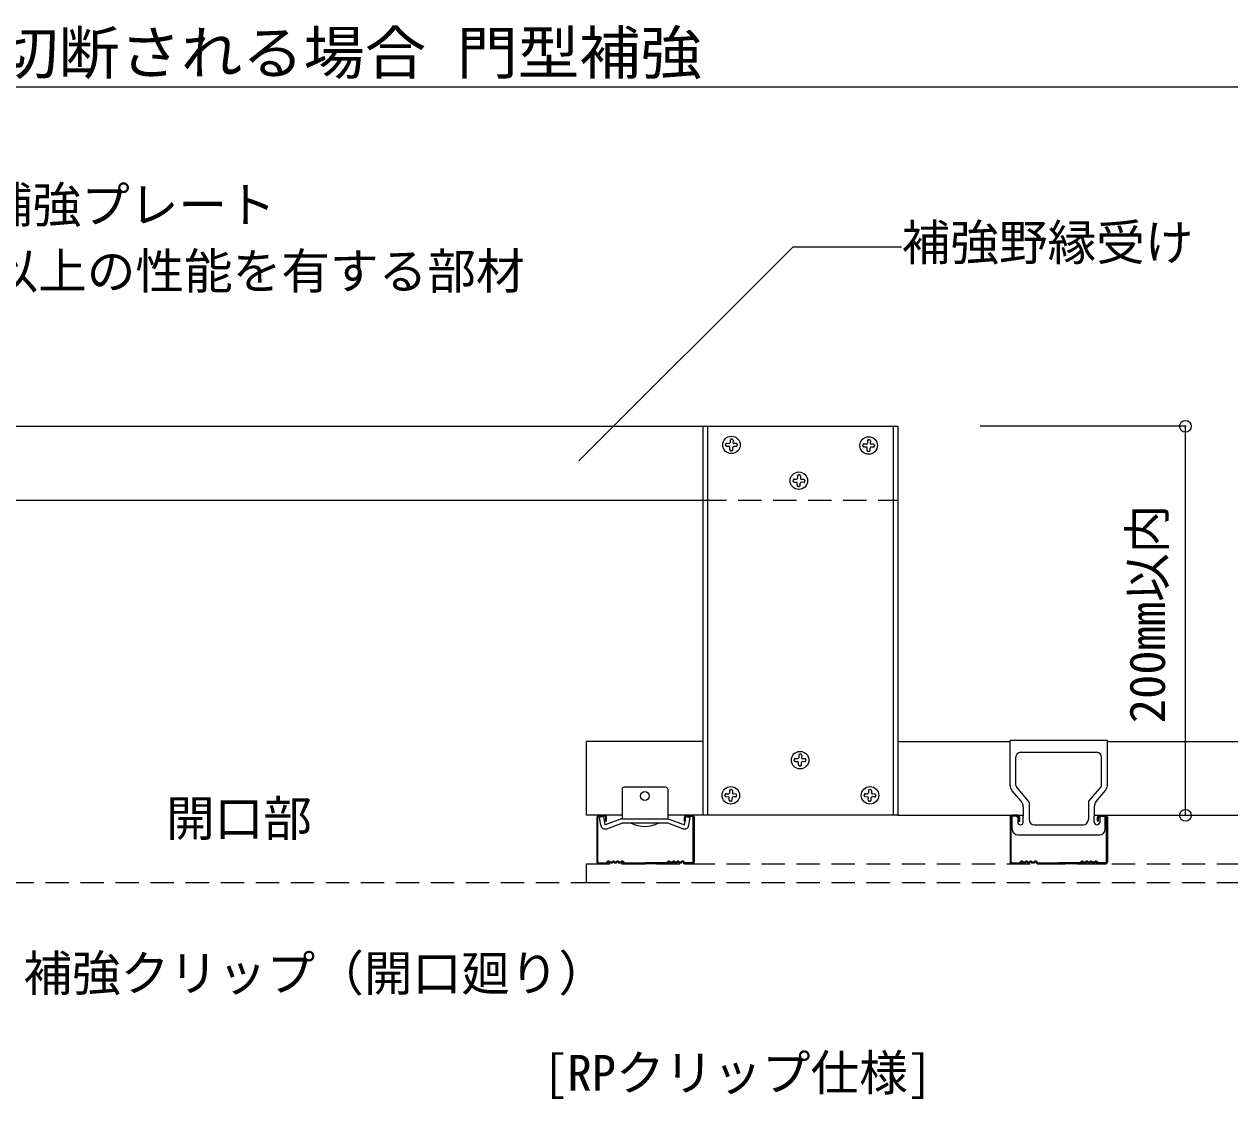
# Model space of a CAD drawing. Units: millimetres on the paper, with parts at other scales. Extents: x -195 to 195, y -140 to 138.
# Drawn here: x -132.9 to -71, y -59 to -3.7 of the extents above; entities that cross this region are included whole.
import ezdxf
from ezdxf.enums import TextEntityAlignment as Align

# ---------------------------------------------------------------- set-up
doc = ezdxf.new("R2010")
doc.units = ezdxf.units.MM
doc.header["$PDMODE"] = 32
doc.header["$PDSIZE"] = 0.6
doc.linetypes.add('DASHED1', pattern=[1.8, 1.2, -0.6])
for name, color, linetype, lineweight in [('4-2_野縁受け', 3, 'Continuous', 18), ('4-3_野縁', 2, 'Continuous', 25), ('4-5_寸法', 4, 'Continuous', 9), ('4-6_文字', 7, 'Continuous', 18), ('4-8_隠線', 4, 'DASHED1', 9), ('4-A_クリップ', 7, 'Continuous', 18), ('4-B_補強金具・金具・その他', 3, 'Continuous', 18), ('4-C_ビス・アンカーボルト・強調図形', 2, 'Continuous', 25), ('4-D_パネル', 4, 'DASHED1', 9), ('4-E_補助線', 4, 'DASHED1', 9), ('F-3_野縁', 7, 'Continuous', 18)]:
    doc.layers.add(name, color=color, linetype=linetype, lineweight=lineweight)
doc.layers.add('F-6_文字', color=7, linetype='Continuous')
doc.styles.add('ＭＳ ゴシック', font='')
doc.styles.get('ＭＳ ゴシック').set_extended_font_data('MS Gothic')

msp = doc.modelspace()

# ---------------------------------------------------------------- linework, layer by layer
at = {"layer": '4-2_野縁受け'}
for p, q in [((-155.022, -24.393), (-88.022, -24.393)), ((-145.022, -28.193), (-98.022, -28.193)), ((-98.022, -40.593), (-104.022, -40.593)), ((-88.022, -40.593), (-82.251, -40.593)), ((-77.251, -40.593), (-62.793, -40.593)), ((-98.022, -44.393), (-99.845, -44.393)), ((-88.022, -44.393), (-81.576, -44.393)), ((-77.926, -44.393), (-62.793, -44.393))]:
    msp.add_line(p, q, dxfattribs=at)
msp.add_lwpolyline([(-102.195, -44.393), (-104.022, -44.393), (-104.022, -40.593)], dxfattribs=at)
at = {"layer": '4-3_野縁'}
for p, q in [((-103.485, -44.493), (-103.485, -46.788)), ((-103.435, -46.788), (-103.435, -44.493)), ((-103.085, -44.393), (-103.385, -44.393)), ((-103.085, -44.443), (-103.385, -44.443)), ((-103.035, -44.693), (-103.035, -44.493)), ((-102.985, -44.693), (-102.985, -44.493)), ((-98.985, -44.693), (-98.985, -44.493)), ((-98.935, -44.693), (-98.935, -44.493)), ((-98.885, -44.393), (-98.585, -44.393)), ((-98.885, -44.443), (-98.585, -44.443)), ((-98.535, -46.788), (-98.535, -44.493)), ((-98.485, -44.493), (-98.485, -46.788)), ((-82.251, -44.493), (-82.251, -46.788)), ((-82.201, -46.788), (-82.201, -44.493)), ((-81.851, -44.393), (-82.151, -44.393)), ((-81.851, -44.443), (-82.151, -44.443)), ((-81.801, -44.693), (-81.801, -44.493)), ((-81.751, -44.693), (-81.751, -44.493)), ((-77.751, -44.693), (-77.751, -44.493)), ((-77.701, -44.693), (-77.701, -44.493)), ((-77.651, -44.393), (-77.351, -44.393)), ((-77.651, -44.443), (-77.351, -44.443)), ((-77.301, -46.788), (-77.301, -44.493)), ((-77.251, -44.493), (-77.251, -46.788)), ((-103.035, -44.693), (-102.985, -44.693)), ((-98.935, -44.693), (-98.985, -44.693)), ((-81.801, -44.693), (-81.751, -44.693)), ((-77.701, -44.693), (-77.751, -44.693)), ((-103.385, -46.843), (-103.026, -46.843)), ((-103.385, -46.843), (-103.026, -46.843)), ((-103.026, -46.893), (-103.385, -46.893)), ((-103.026, -46.893), (-103.385, -46.893)), ((-102.991, -46.828), (-102.92, -46.757)), ((-102.92, -46.757), (-102.991, -46.828)), ((-102.885, -46.793), (-102.956, -46.863)), ((-102.885, -46.793), (-102.956, -46.863)), ((-102.185, -46.793), (-102.114, -46.863)), ((-102.15, -46.757), (-102.079, -46.828)), ((-102.043, -46.843), (-100.985, -46.843)), ((-102.043, -46.893), (-100.985, -46.893)), ((-99.926, -46.843), (-100.985, -46.843)), ((-99.926, -46.893), (-100.985, -46.893)), ((-99.82, -46.757), (-99.891, -46.828)), ((-99.785, -46.793), (-99.855, -46.863)), ((-99.085, -46.793), (-99.014, -46.863)), ((-99.085, -46.793), (-99.014, -46.863)), ((-98.979, -46.828), (-99.049, -46.757)), ((-99.049, -46.757), (-98.979, -46.828)), ((-98.585, -46.843), (-98.943, -46.843)), ((-98.585, -46.843), (-98.943, -46.843)), ((-98.943, -46.893), (-98.585, -46.893)), ((-98.943, -46.893), (-98.585, -46.893)), ((-82.151, -46.843), (-81.793, -46.843)), ((-82.151, -46.843), (-81.793, -46.843)), ((-81.793, -46.893), (-82.151, -46.893)), ((-81.793, -46.893), (-82.151, -46.893)), ((-81.757, -46.828), (-81.686, -46.757)), ((-81.686, -46.757), (-81.757, -46.828)), ((-81.651, -46.793), (-81.722, -46.863)), ((-81.651, -46.793), (-81.722, -46.863)), ((-80.951, -46.793), (-80.88, -46.863)), ((-80.916, -46.757), (-80.845, -46.828)), ((-80.81, -46.843), (-79.751, -46.843)), ((-80.81, -46.893), (-79.751, -46.893)), ((-78.692, -46.843), (-79.751, -46.843)), ((-78.692, -46.893), (-79.751, -46.893)), ((-78.586, -46.757), (-78.657, -46.828)), ((-78.551, -46.793), (-78.622, -46.863)), ((-77.851, -46.793), (-77.78, -46.863)), ((-77.851, -46.793), (-77.78, -46.863)), ((-77.745, -46.828), (-77.816, -46.757)), ((-77.816, -46.757), (-77.745, -46.828)), ((-77.351, -46.843), (-77.71, -46.843)), ((-77.351, -46.843), (-77.71, -46.843)), ((-77.71, -46.893), (-77.351, -46.893)), ((-77.71, -46.893), (-77.351, -46.893))]:
    msp.add_line(p, q, dxfattribs=at)
for centre, radius, start, end in [((-103.385, -44.493), 0.1, 90.00299, 180.00299), ((-103.385, -44.493), 0.05, 90.00299, 180.00299), ((-103.085, -44.493), 0.1, 0.00299, 90.00299), ((-103.085, -44.493), 0.05, 0.00299, 90.00299), ((-98.885, -44.493), 0.1, 89.99699, 179.99699), ((-98.885, -44.493), 0.05, 89.99699, 179.99699), ((-98.585, -44.493), 0.1, 359.99699, 89.99699), ((-98.585, -44.493), 0.05, 359.99699, 89.99699), ((-82.151, -44.493), 0.1, 90.00299, 180.00299), ((-82.151, -44.493), 0.05, 90.00299, 180.00299), ((-81.851, -44.493), 0.1, 0.00299, 90.00299), ((-81.851, -44.493), 0.05, 0.00299, 90.00299), ((-77.651, -44.493), 0.1, 89.99699, 179.99699), ((-77.651, -44.493), 0.05, 89.99699, 179.99699), ((-77.351, -44.493), 0.1, 359.99699, 89.99699), ((-77.351, -44.493), 0.05, 359.99699, 89.99699), ((-103.385, -46.793), 0.1, 177.476, 270), ((-103.385, -46.793), 0.1, 177.476, 270), ((-103.385, -46.793), 0.05, 177.476, 270), ((-103.385, -46.793), 0.05, 177.476, 270), ((-103.026, -46.793), 0.05, 269.99998, 314.99998), ((-103.026, -46.793), 0.05, 270, 314.99998), ((-103.026, -46.793), 0.1, 270, 315), ((-103.026, -46.793), 0.1, 270, 314.99998), ((-102.885, -46.793), 0.05, 46.39717, 135), ((-102.76, -46.661), 0.181, 226.39717, 313.60281), ((-102.76, -46.661), 0.131, 226.39717, 313.60281), ((-102.635, -46.793), 0.05, 36.86989, 133.60281), ((-102.535, -46.718), 0.125, 216.86989, 323.1301), ((-102.535, -46.718), 0.075, 216.86989, 323.1301), ((-102.435, -46.793), 0.05, 36.86989, 143.1301), ((-102.435, -46.793), 0.05, 46.39717, 143.1301), ((-102.31, -46.661), 0.181, 226.39717, 313.60281), ((-102.31, -46.661), 0.131, 226.39717, 313.60281), ((-102.185, -46.793), 0.05, 44.99998, 133.60281), ((-102.043, -46.793), 0.1, 225, 270), ((-102.043, -46.793), 0.05, 225, 270), ((-99.926, -46.793), 0.05, 270, 315), ((-99.926, -46.793), 0.1, 270, 315), ((-99.785, -46.793), 0.05, 46.39719, 135.00002), ((-99.66, -46.661), 0.181, 226.39719, 313.60283), ((-99.66, -46.661), 0.131, 226.39719, 313.60283), ((-99.535, -46.793), 0.05, 36.8699, 143.13011), ((-99.535, -46.793), 0.05, 36.8699, 133.60283), ((-99.435, -46.718), 0.125, 216.8699, 323.13011), ((-99.435, -46.718), 0.075, 216.8699, 323.13011), ((-99.335, -46.793), 0.05, 46.39719, 143.13011), ((-99.21, -46.661), 0.181, 226.39719, 313.60283), ((-99.21, -46.661), 0.131, 226.39719, 313.60283), ((-99.085, -46.793), 0.05, 45, 133.60283), ((-98.943, -46.793), 0.1, 225, 270), ((-98.943, -46.793), 0.1, 225.00002, 270), ((-98.943, -46.793), 0.05, 225, 270), ((-98.943, -46.793), 0.05, 225.00002, 270), ((-98.585, -46.793), 0.1, 270, 2.524), ((-98.585, -46.793), 0.1, 269.99997, 2.524), ((-98.585, -46.793), 0.05, 270, 2.524), ((-98.585, -46.793), 0.05, 269.99997, 2.524), ((-82.151, -46.793), 0.1, 177.476, 270), ((-82.151, -46.793), 0.1, 177.476, 270), ((-82.151, -46.793), 0.05, 177.476, 270), ((-82.151, -46.793), 0.05, 177.476, 270), ((-81.793, -46.793), 0.05, 269.99998, 314.99998), ((-81.793, -46.793), 0.05, 270, 314.99998), ((-81.793, -46.793), 0.1, 270, 315), ((-81.793, -46.793), 0.1, 270, 314.99998), ((-81.651, -46.793), 0.05, 46.39717, 135), ((-81.526, -46.661), 0.181, 226.39717, 313.60281), ((-81.526, -46.661), 0.131, 226.39717, 313.60281), ((-81.401, -46.793), 0.05, 36.86989, 133.60281), ((-81.301, -46.718), 0.125, 216.86989, 323.1301), ((-81.301, -46.718), 0.075, 216.86989, 323.1301), ((-81.201, -46.793), 0.05, 36.86989, 143.1301), ((-81.201, -46.793), 0.05, 46.39717, 143.1301), ((-81.076, -46.661), 0.181, 226.39717, 313.60281), ((-81.076, -46.661), 0.131, 226.39717, 313.60281), ((-80.951, -46.793), 0.05, 44.99998, 133.60281), ((-80.81, -46.793), 0.1, 225, 270), ((-80.81, -46.793), 0.05, 225, 270), ((-78.692, -46.793), 0.05, 270, 315), ((-78.692, -46.793), 0.1, 270, 315), ((-78.551, -46.793), 0.05, 46.39719, 135.00002), ((-78.426, -46.661), 0.181, 226.39719, 313.60283), ((-78.426, -46.661), 0.131, 226.39719, 313.60283), ((-78.301, -46.793), 0.05, 36.8699, 143.13011), ((-78.301, -46.793), 0.05, 36.8699, 133.60283), ((-78.201, -46.718), 0.125, 216.8699, 323.13011), ((-78.201, -46.718), 0.075, 216.8699, 323.13011), ((-78.101, -46.793), 0.05, 46.39719, 143.13011), ((-77.976, -46.661), 0.181, 226.39719, 313.60283), ((-77.976, -46.661), 0.131, 226.39719, 313.60283), ((-77.851, -46.793), 0.05, 45, 133.60283), ((-77.71, -46.793), 0.1, 225, 270), ((-77.71, -46.793), 0.1, 225.00002, 270), ((-77.71, -46.793), 0.05, 225, 270), ((-77.71, -46.793), 0.05, 225.00002, 270), ((-77.351, -46.793), 0.1, 270, 2.524), ((-77.351, -46.793), 0.1, 269.99997, 2.524), ((-77.351, -46.793), 0.05, 270, 2.524), ((-77.351, -46.793), 0.05, 269.99997, 2.524)]:
    msp.add_arc(centre, radius, start, end, dxfattribs=at)
at = {"layer": '4-5_寸法'}
for p, q in [((-73.239, -24.393), (-83.78, -24.393)), ((-73.239, -44.393), (-73.239, -24.393))]:
    msp.add_line(p, q, dxfattribs=at)
at = {"layer": '4-5_寸法', "color": 7}
for p in [(-73.239, -24.393), (-73.239, -44.393)]:
    msp.add_point(p, dxfattribs=at)
at = {"layer": '4-6_文字'}
for p, q in [((-104.413, -26.17), (-93.401, -15.158)), ((-93.401, -15.158), (-87.823, -15.158))]:
    msp.add_line(p, q, dxfattribs=at)
at = {"layer": '4-8_隠線'}
msp.add_line((-98.022, -28.193), (-88.022, -28.193), dxfattribs=at)
at = {"layer": '4-A_クリップ'}
for p, q in [((-82.251, -42.856), (-82.251, -40.553)), ((-81.951, -42.856), (-81.951, -41.403)), ((-81.701, -41.153), (-77.801, -41.153)), ((-77.551, -42.856), (-77.551, -41.403)), ((-102.195, -43.051), (-102.195, -44.571)), ((-99.945, -42.951), (-102.095, -42.951)), ((-99.845, -43.051), (-99.845, -44.571)), ((-81.67, -43.691), (-82.157, -43.114)), ((-81.3, -43.665), (-81.928, -42.921)), ((-78.203, -43.665), (-77.575, -42.921)), ((-77.832, -43.691), (-77.345, -43.114)), ((-81.576, -43.949), (-81.576, -44.443)), ((-81.276, -43.729), (-81.276, -44.608)), ((-78.226, -43.729), (-78.226, -44.608)), ((-77.926, -43.949), (-77.926, -44.443)), ((-103.13, -44.462), (-103.356, -44.502)), ((-103.285, -44.905), (-103.356, -44.502)), ((-103.057, -44.875), (-103.13, -44.462)), ((-102.22, -44.571), (-103.057, -44.875)), ((-102.22, -44.571), (-99.82, -44.571)), ((-99.822, -44.571), (-98.985, -44.875)), ((-98.985, -44.875), (-98.913, -44.462)), ((-98.913, -44.462), (-98.686, -44.502)), ((-98.757, -44.905), (-98.686, -44.502)), ((-81.956, -44.443), (-82.146, -44.443)), ((-82.146, -45.103), (-82.146, -44.443)), ((-81.856, -44.543), (-81.856, -44.743)), ((-81.576, -44.743), (-81.576, -44.443)), ((-77.926, -44.743), (-77.926, -44.443)), ((-77.646, -44.543), (-77.646, -44.743)), ((-77.546, -44.443), (-77.356, -44.443)), ((-77.356, -45.103), (-77.356, -44.443)), ((-102.98, -45.081), (-102.21, -44.801)), ((-102.142, -44.801), (-102.21, -44.801)), ((-99.832, -44.801), (-102.142, -44.801)), ((-100.321, -44.801), (-101.721, -44.801)), ((-99.062, -45.081), (-99.832, -44.801)), ((-81.001, -44.883), (-78.501, -44.883)), ((-81.846, -45.403), (-77.656, -45.403))]:
    msp.add_line(p, q, dxfattribs=at)
at = {"layer": '4-A_クリップ', "color": 3}
for p, q in [((-81.276, -44.393), (-81.276, -44.608)), ((-78.226, -44.393), (-78.226, -44.608))]:
    msp.add_line(p, q, dxfattribs=at)
at = {"layer": '4-A_クリップ'}
msp.add_lwpolyline([(-77.251, -42.856), (-77.251, -40.553), (-82.251, -40.553)], dxfattribs=at)
msp.add_circle((-101.02, -43.401), 0.225, dxfattribs=at)
for centre, radius, start, end in [((-81.701, -41.403), 0.25, 90, 180), ((-77.801, -41.403), 0.25, 0, 90), ((-102.095, -43.051), 0.1, 90, 180), ((-99.945, -43.051), 0.1, 0, 90), ((-81.851, -42.856), 0.4, 180, 220.15601), ((-81.851, -42.856), 0.1, 180, 220.15601), ((-77.651, -42.856), 0.1, 319.84401, 0), ((-77.651, -42.856), 0.4, 319.84401, 0), ((-81.976, -43.949), 0.4, 0, 40.15601), ((-81.376, -43.729), 0.1, 0, 40.15601), ((-78.126, -43.729), 0.1, 139.84401, 180), ((-77.526, -43.949), 0.4, 139.84401, 180), ((-81.956, -44.543), 0.1, 0, 90), ((-81.001, -44.608), 0.275, 180, 270), ((-78.501, -44.608), 0.275, 270, 0), ((-77.546, -44.543), 0.1, 90, 180), ((-103.059, -44.865), 0.23, 190, 290), ((-101.021, -43.401), 1.565, 243.43494, 296.56505), ((-98.984, -44.865), 0.23, 250, 350), ((-81.846, -45.103), 0.3, 180, 270), ((-81.716, -44.743), 0.14, 180, 0), ((-77.786, -44.743), 0.14, 180, 0), ((-77.656, -45.103), 0.3, 270, 0)]:
    msp.add_arc(centre, radius, start, end, dxfattribs=at)
at = {"layer": '4-B_補強金具・金具・その他', "color": 7}
msp.add_line((-98.022, -24.393), (-88.022, -24.393), dxfattribs=at)
at = {"layer": '4-B_補強金具・金具・その他'}
for p, q in [((-98.022, -44.393), (-98.022, -24.393)), ((-97.792, -44.393), (-97.792, -24.393)), ((-88.252, -24.393), (-88.252, -44.393)), ((-88.022, -24.393), (-88.022, -44.393)), ((-88.022, -44.393), (-98.022, -44.393))]:
    msp.add_line(p, q, dxfattribs=at)
at = {"layer": '4-C_ビス・アンカーボルト・強調図形'}
for p, q in [((-96.872, -25.365), (-96.871, -25.34)), ((-96.871, -25.315), (-96.871, -25.34)), ((-96.819, -25.266), (-96.694, -25.271)), ((-96.638, -25.098), (-96.642, -25.223)), ((-96.586, -25.049), (-96.561, -25.05)), ((-96.536, -25.051), (-96.561, -25.05)), ((-96.488, -25.103), (-96.492, -25.228)), ((-96.319, -25.284), (-96.444, -25.28)), ((-96.273, -25.386), (-96.272, -25.361)), ((-96.271, -25.336), (-96.272, -25.361)), ((-89.814, -25.346), (-89.815, -25.371)), ((-89.815, -25.396), (-89.815, -25.371)), ((-89.762, -25.298), (-89.637, -25.302)), ((-89.581, -25.129), (-89.585, -25.254)), ((-89.529, -25.081), (-89.504, -25.082)), ((-89.479, -25.082), (-89.504, -25.082)), ((-89.431, -25.134), (-89.435, -25.259)), ((-89.262, -25.315), (-89.387, -25.311)), ((-89.216, -25.417), (-89.215, -25.392)), ((-89.214, -25.367), (-89.215, -25.392)), ((-96.824, -25.416), (-96.699, -25.421)), ((-96.655, -25.597), (-96.651, -25.472)), ((-96.607, -25.649), (-96.582, -25.65)), ((-96.557, -25.651), (-96.582, -25.65)), ((-96.505, -25.603), (-96.501, -25.478)), ((-96.324, -25.434), (-96.449, -25.429)), ((-89.767, -25.448), (-89.642, -25.452)), ((-89.598, -25.629), (-89.594, -25.504)), ((-89.55, -25.68), (-89.525, -25.681)), ((-89.5, -25.682), (-89.525, -25.681)), ((-89.449, -25.634), (-89.444, -25.509)), ((-89.268, -25.465), (-89.392, -25.461)), ((-93.406, -27.207), (-93.405, -27.182)), ((-93.405, -27.157), (-93.405, -27.182)), ((-93.358, -27.259), (-93.233, -27.263)), ((-93.353, -27.109), (-93.228, -27.113)), ((-93.172, -26.94), (-93.176, -27.065)), ((-93.12, -26.892), (-93.095, -26.893)), ((-93.07, -26.893), (-93.095, -26.893)), ((-93.022, -26.945), (-93.026, -27.07)), ((-92.853, -27.126), (-92.978, -27.122)), ((-92.807, -27.228), (-92.806, -27.203)), ((-92.805, -27.178), (-92.806, -27.203)), ((-93.189, -27.44), (-93.185, -27.315)), ((-93.141, -27.491), (-93.116, -27.492)), ((-93.091, -27.493), (-93.116, -27.492)), ((-93.039, -27.445), (-93.035, -27.32)), ((-92.858, -27.276), (-92.983, -27.272)), ((-93.342, -41.52), (-93.343, -41.545)), ((-93.29, -41.472), (-93.165, -41.476)), ((-93.109, -41.303), (-93.114, -41.428)), ((-93.058, -41.255), (-93.033, -41.256)), ((-93.008, -41.257), (-93.033, -41.256)), ((-92.96, -41.309), (-92.964, -41.433)), ((-92.791, -41.49), (-92.916, -41.485)), ((-93.344, -41.57), (-93.343, -41.545)), ((-93.296, -41.622), (-93.171, -41.626)), ((-93.127, -41.803), (-93.123, -41.678)), ((-93.079, -41.855), (-93.054, -41.856)), ((-93.029, -41.856), (-93.054, -41.856)), ((-92.977, -41.808), (-92.973, -41.683)), ((-92.796, -41.639), (-92.921, -41.635)), ((-92.744, -41.591), (-92.743, -41.566)), ((-92.742, -41.541), (-92.743, -41.566)), ((-96.904, -43.381), (-96.903, -43.356)), ((-96.902, -43.331), (-96.903, -43.356)), ((-96.85, -43.283), (-96.725, -43.288)), ((-96.669, -43.114), (-96.673, -43.239)), ((-96.617, -43.066), (-96.592, -43.067)), ((-96.567, -43.068), (-96.592, -43.067)), ((-96.519, -43.12), (-96.523, -43.245)), ((-96.35, -43.301), (-96.475, -43.296)), ((-96.304, -43.402), (-96.303, -43.377)), ((-96.302, -43.352), (-96.303, -43.377)), ((-89.753, -43.381), (-89.752, -43.356)), ((-89.751, -43.331), (-89.752, -43.356)), ((-89.7, -43.283), (-89.575, -43.288)), ((-89.519, -43.114), (-89.523, -43.239)), ((-89.467, -43.066), (-89.442, -43.067)), ((-89.417, -43.068), (-89.442, -43.067)), ((-89.369, -43.12), (-89.373, -43.245)), ((-89.2, -43.301), (-89.325, -43.296)), ((-89.152, -43.352), (-89.153, -43.377)), ((-89.153, -43.402), (-89.153, -43.377)), ((-96.855, -43.433), (-96.73, -43.437)), ((-96.686, -43.614), (-96.682, -43.489)), ((-96.638, -43.666), (-96.613, -43.667)), ((-96.588, -43.668), (-96.613, -43.667)), ((-96.537, -43.619), (-96.532, -43.494)), ((-96.356, -43.451), (-96.481, -43.446)), ((-89.705, -43.433), (-89.58, -43.437)), ((-89.536, -43.614), (-89.532, -43.489)), ((-89.488, -43.666), (-89.463, -43.667)), ((-89.438, -43.668), (-89.463, -43.667)), ((-89.386, -43.619), (-89.382, -43.494)), ((-89.205, -43.451), (-89.33, -43.446))]:
    msp.add_line(p, q, dxfattribs=at)
for centre in [(-96.572, -25.35), (-89.515, -25.381), (-93.106, -27.192), (-93.043, -41.556), (-96.603, -43.367), (-89.452, -43.367)]:
    msp.add_circle(centre, 0.45, dxfattribs=at)
for centre, start, end in [((-96.822, -25.366), 178, 268), ((-96.821, -25.316), 88, 178), ((-96.692, -25.221), 268, 358), ((-96.588, -25.099), 88, 178), ((-96.538, -25.101), 358, 88), ((-96.442, -25.23), 178, 268), ((-96.323, -25.384), 268, 358), ((-96.321, -25.334), 358, 88), ((-89.766, -25.398), 178, 268), ((-89.764, -25.348), 88, 178), ((-89.635, -25.252), 268, 358), ((-89.531, -25.131), 88, 178), ((-89.481, -25.132), 358, 88), ((-89.385, -25.261), 178, 268), ((-89.264, -25.365), 358, 88), ((-96.701, -25.471), 358, 88), ((-96.605, -25.599), 178, 268), ((-96.555, -25.601), 268, 358), ((-96.451, -25.479), 88, 178), ((-89.644, -25.502), 358, 88), ((-89.548, -25.63), 178, 268), ((-89.499, -25.632), 268, 358), ((-89.394, -25.511), 88, 178), ((-89.266, -25.415), 268, 358), ((-93.356, -27.209), 178, 268), ((-93.355, -27.159), 88, 178), ((-93.235, -27.313), 358, 88), ((-93.226, -27.063), 268, 358), ((-93.122, -26.942), 88, 178), ((-93.072, -26.943), 358, 88), ((-92.976, -27.072), 178, 268), ((-92.857, -27.226), 268, 358), ((-92.855, -27.176), 358, 88), ((-93.139, -27.441), 178, 268), ((-93.089, -27.443), 268, 358), ((-92.985, -27.322), 88, 178), ((-93.292, -41.522), 88, 178), ((-93.164, -41.427), 268, 358), ((-93.059, -41.305), 88, 178), ((-93.009, -41.307), 358, 88), ((-92.914, -41.435), 178, 268), ((-92.792, -41.54), 358, 88), ((-93.294, -41.572), 178, 268), ((-93.172, -41.676), 358, 88), ((-93.077, -41.805), 178, 268), ((-93.027, -41.807), 268, 358), ((-92.923, -41.685), 88, 178), ((-92.794, -41.59), 268, 358), ((-96.852, -43.333), 88, 178), ((-96.723, -43.238), 268, 358), ((-96.619, -43.116), 88, 178), ((-96.569, -43.118), 358, 88), ((-96.474, -43.246), 178, 268), ((-96.352, -43.351), 358, 88), ((-89.701, -43.333), 88, 178), ((-89.573, -43.238), 268, 358), ((-89.469, -43.116), 88, 178), ((-89.419, -43.118), 358, 88), ((-89.323, -43.246), 178, 268), ((-89.202, -43.351), 358, 88), ((-96.854, -43.383), 178, 268), ((-96.732, -43.487), 358, 88), ((-96.637, -43.616), 178, 268), ((-96.587, -43.618), 268, 358), ((-96.482, -43.496), 88, 178), ((-96.354, -43.401), 268, 358), ((-89.703, -43.383), 178, 268), ((-89.582, -43.487), 358, 88), ((-89.486, -43.616), 178, 268), ((-89.436, -43.618), 268, 358), ((-89.332, -43.496), 88, 178), ((-89.203, -43.401), 268, 358)]:
    msp.add_arc(centre, 0.05, start, end, dxfattribs=at)
at = {"layer": '4-D_パネル'}
for p, q in [((-104.022, -47.843), (-104.022, -46.893)), ((-104.022, -46.893), (-7.419, -46.893)), ((-104.022, -47.843), (-7.419, -47.843))]:
    msp.add_line(p, q, dxfattribs=at)
at = {"layer": '4-E_補助線'}
msp.add_line((-139.022, -47.843), (-104.022, -47.843), dxfattribs=at)
at = {"layer": 'F-3_野縁', "color": 3}
msp.add_line((-191, -6.946), (191, -6.946), dxfattribs=at)

# ---------------------------------------------------------------- texts
at = {"layer": '4-5_寸法', "style": 'ＭＳ ゴシック'}
msp.add_text('200mm以内', height=1.833, rotation=90, dxfattribs=at).set_placement((-73.739, -39.658), align=Align.BOTTOM_LEFT)
at = {"layer": '4-6_文字', "style": 'ＭＳ ゴシック'}
for s, p in [('開口専用補強プレート', (-144.993, -14.472)), ('補強野縁受け', (-87.823, -16.408)), ('又は同等以上の性能を有する部材', (-144.706, -17.88)), ('開口部', (-125.633, -46.017)), ('補強クリップ（開口廻り）', (-132.962, -53.976)), ('[RPクリップ仕様]', (-106.248, -59.096))]:
    msp.add_text(s, height=1.833, dxfattribs=at).set_placement(p, align=Align.BOTTOM_LEFT)
at = {"layer": 'F-6_文字', "style": 'ＭＳ ゴシック', "width": 1.05}
msp.add_text('□ブレースが設置されている野縁受けが切断される場合 門型補強', height=2.199, dxfattribs=at).set_placement((-191, -6.946), align=Align.BOTTOM_LEFT)

doc.saveas('drawing.dxf')
